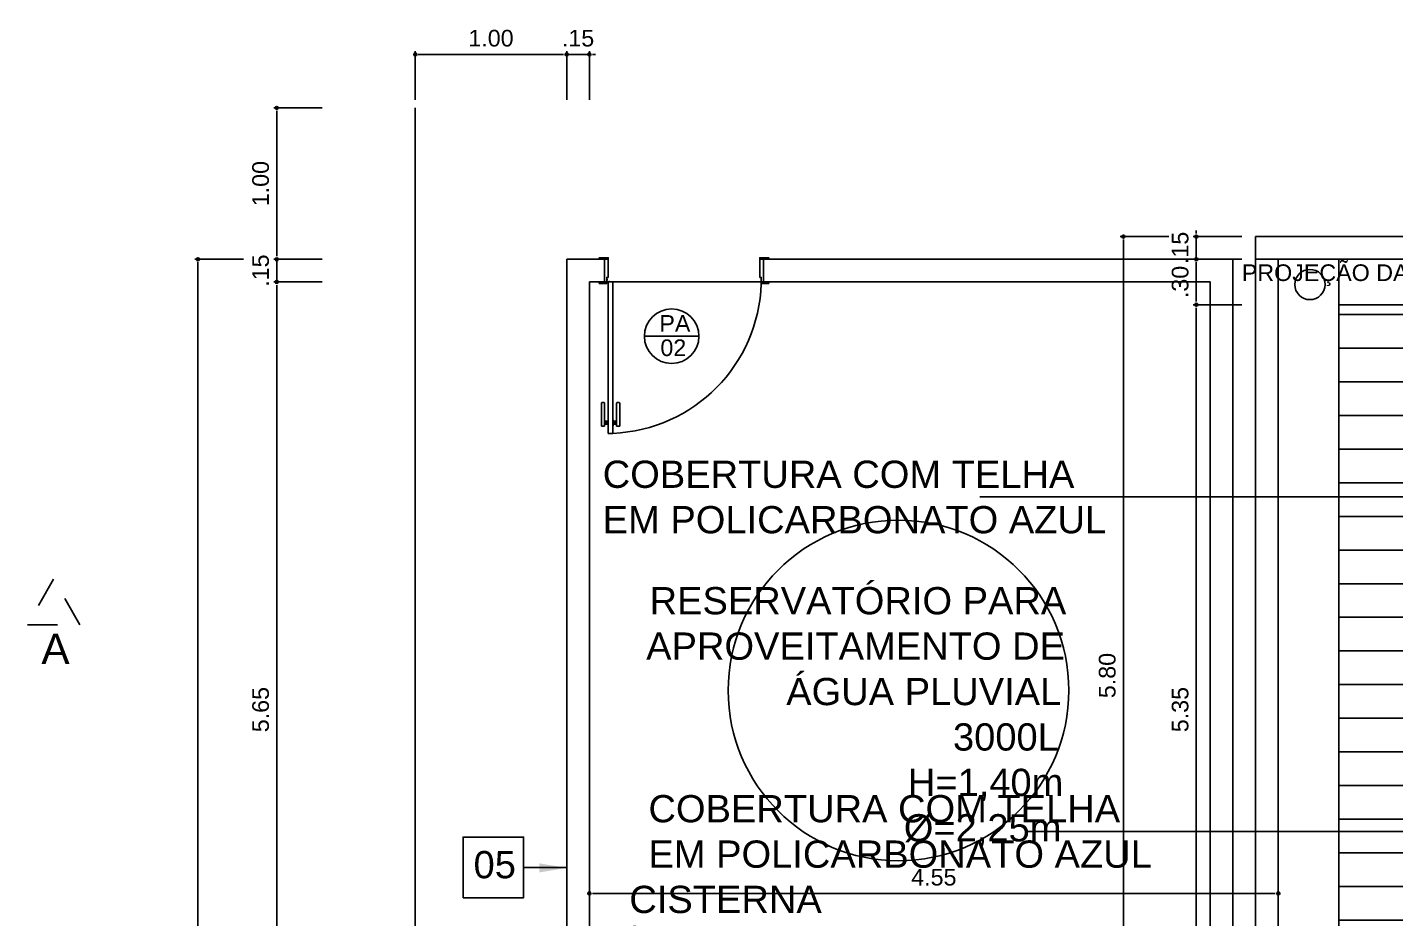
# Model space of a CAD drawing. Header units: millimetres. Extents: x 2125 to 3408, y 1171 to 1686.
# Drawn here: x 3355.21 to 3364.25, y 1530.67 to 1536.56 of the extents above; entities that cross this region are included whole.
import ezdxf

# ---------------------------------------------------------------- set-up
doc = ezdxf.new("R2010")
doc.units = ezdxf.units.MM
doc.linetypes.add('CONTORNO_QUADRO_T', pattern=[0.35, 0.2, -0.15])
for name, color, linetype in [('CALHA', 2, 'Continuous'), ('CALÇADA', 252, 'Continuous'), ('cobertura', 1, 'Continuous'), ('cotas', 7, 'Continuous'), ('ESQUADRIAS', 7, 'Continuous'), ('Esquadrias portas', 7, 'Continuous'), ('LAYOUT', 7, 'Continuous'), ('Layout_Equipamentos', 7, 'Continuous'), ('linha de corte', 1, 'Continuous'), ('PAREDE', 4, 'Continuous'), ('PAREDES', 4, 'Continuous'), ('RUFO', 3, 'Continuous'), ('soleira piso', 7, 'Continuous'), ('TEXTO01', 7, 'Continuous'), ('TEXTO02', 3, 'Continuous'), ('TEXTO03', 2, 'Continuous')]:
    doc.layers.add(name, color=color, linetype=linetype)
doc.styles.add('ROMANS', font='arial.ttf')
doc.styles.get("Standard").update_dxf_attribs({"font": 'arial.ttf'})
doc.styles.add('TEXTO1', font='swissko.ttf', dxfattribs={"width": 0.6, "height": 0.1})
doc.dimstyles.new('ESCALA75', dxfattribs={"dimtxt": 0.11, "dimasz": 0.02, "dimexe": 0.02, "dimexo": 0.04, "dimgap": 0.05, "dimtad": 1, "dimzin": 4, "dimdsep": 46, "dimtxsty": 'ROMANS', "dimblk1": 'PPC', "dimblk2": 'PPC', "dimsah": 1, "dimcen": 0.02, "dimclrd": 7, "dimclre": 7, "dimclrt": 3, "dimazin": 1, "dimtfac": 1, "dimtix": 1, "dimtmove": 0, "dimatfit": 3, "dimldrblk": 'PPC', "dimfxl": 0, "dimtolj": 1, "dimtzin": 12, "dimarcsym": 0})

# ---------------------------------------------------------------- blocks, each defined once
blk = doc.blocks.new('PPC')
at = {"color": 2}
blk.add_circle((0, 0), 0.5, dxfattribs=at)
blk = doc.blocks.new('*D1162')
at = {"layer": 'cotas', "color": 7, "lineweight": -2, "transparency": 16777216}
for p, q in [((3356.8565, 1535.051), (3356.8565, 1535.071)), ((3357.1565, 1535.031), (3356.8365, 1535.031)), ((3356.8565, 1535.031), (3356.8565, 1534.881)), ((3357.1565, 1534.881), (3356.8365, 1534.881)), ((3356.8565, 1534.861), (3356.8565, 1534.841))]:
    blk.add_line(p, q, dxfattribs=at)
at = {"layer": 'DEFPOINTS', "color": 0, "transparency": 16777216}
for p in [(3357.3361, 1535.031), (3356.8565, 1534.881), (3357.4861, 1534.881)]:
    blk.add_point(p, dxfattribs=at)
at = {"layer": 'cotas', "color": 7, "lineweight": -2, "transparency": 16777216, "xscale": 0.02, "yscale": 0.02, "zscale": 0.02}
for p, rotation in [((3356.8565, 1535.031), 270), ((3356.8565, 1534.881), 90)]:
    blk.add_blockref('PPC', p, dxfattribs=dict(at, rotation=rotation))
at = {"layer": 'cotas', "color": 3, "transparency": 16777216, "insert": (3356.7503, 1534.956), "char_height": 0.11, "attachment_point": 5, "rotation": 90, "style": 'ROMANS'}
blk.add_mtext('\\A1;.15', dxfattribs=at)
blk = doc.blocks.new('*D1200')
at = {"layer": 'cotas', "color": 7, "lineweight": -2, "transparency": 16777216}
for p, q in [((3358.7714, 1536.0848), (3358.7714, 1536.4048)), ((3358.9214, 1536.0848), (3358.9214, 1536.4048)), ((3358.7514, 1536.3848), (3358.7314, 1536.3848)), ((3358.9214, 1536.3848), (3358.7714, 1536.3848)), ((3358.9414, 1536.3848), (3358.9614, 1536.3848))]:
    blk.add_line(p, q, dxfattribs=at)
at = {"layer": 'DEFPOINTS', "color": 0, "transparency": 16777216}
for p in [(3358.7714, 1536.3848), (3358.7714, 1535.5948), (3358.9214, 1535.4448)]:
    blk.add_point(p, dxfattribs=at)
at = {"layer": 'cotas', "color": 7, "lineweight": -2, "transparency": 16777216, "xscale": 0.02, "yscale": 0.02, "zscale": 0.02}
blk.add_blockref('PPC', (3358.7714, 1536.3848), dxfattribs=at)
at = {"layer": 'cotas', "color": 7, "lineweight": -2, "transparency": 16777216, "xscale": 0.02, "yscale": 0.02, "zscale": 0.02, "rotation": 180}
blk.add_blockref('PPC', (3358.9214, 1536.3848), dxfattribs=at)
at = {"layer": 'cotas', "color": 3, "transparency": 16777216, "insert": (3358.8464, 1536.491), "char_height": 0.11, "attachment_point": 5, "style": 'ROMANS'}
blk.add_mtext('\\A1;.15', dxfattribs=at)
blk = doc.blocks.new('new block2')
at = {"layer": 'ESQUADRIAS', "color": 3, "linetype": 'Continuous'}
for p, q in [((-0.135, 0.9598), (-0.135, 1.1115)), ((-0.115, 1.1115), (-0.115, 0.9598)), ((-0.092, 1.07), (-0.092, 1.11)), ((-0.058, 1.07), (-0.058, 1.11)), ((-0.035, 1.1115), (-0.035, 0.9598)), ((-0.015, 0.9598), (-0.015, 1.1115)), ((-0.1185, 0.9568), (-0.1325, 0.9568)), ((-0.0315, 0.9568), (-0.0175, 0.9568))]:
    blk.add_line(p, q, dxfattribs=at)
at = {"layer": 'ESQUADRIAS', "color": 3}
for p, q in [((-0.115, 1.1115), (-0.135, 1.1115)), ((-0.115, 1.1), (-0.092, 1.1)), ((-0.115, 1.09), (-0.092, 1.09)), ((-0.092, 1.11), (-0.09, 1.11)), ((-0.058, 1.11), (-0.06, 1.11)), ((-0.035, 1.1), (-0.058, 1.1)), ((-0.035, 1.09), (-0.058, 1.09)), ((-0.035, 1.1115), (-0.015, 1.1115)), ((-0.115, 1.08), (-0.092, 1.08)), ((-0.092, 1.07), (-0.09, 1.07)), ((-0.058, 1.07), (-0.06, 1.07)), ((-0.035, 1.08), (-0.058, 1.08))]:
    blk.add_line(p, q, dxfattribs=at)
at = {"layer": 'ESQUADRIAS', "color": 2}
for p, q in [((-0.09, 1.16), (-0.09, 0.16)), ((-0.09, 1.16), (-0.06, 1.16)), ((-0.06, 0.16), (-0.06, 1.16)), ((-0.09, 0.16), (-0.06, 0.16))]:
    blk.add_line(p, q, dxfattribs=at)
at = {"layer": 'ESQUADRIAS'}
for p, q in [((-0.0665, 0.1585), (-0.0635, 0.1585)), ((-0.0515, 0.1435), (-0.0515, 0.1465))]:
    blk.add_line(p, q, dxfattribs=at)
at = {"layer": 'ESQUADRIAS', "color": 3}
for points in [[(-1.12, 0.17), (-1.07, 0.17), (-1.07, 0.16), (-1.12, 0.16)], [(-0.05, 0.17), (0, 0.17), (0, 0.16), (-0.05, 0.16)], [(-1.12, 0.01), (-1.06, 0.01), (-1.06, 0), (-1.12, 0)], [(-0.06, 0.01), (-0.035, 0.01), (0, 0.01), (0, 0), (-0.06, 0)]]:
    blk.add_lwpolyline(points, close=True, dxfattribs=at)
at = {"layer": 'ESQUADRIAS', "color": 2}
for points in [[(-1.06, 0.13), (-1.07, 0.13), (-1.07, 0.16), (-1.085, 0.16), (-1.085, 0.01), (-1.06, 0.01)], [(-0.06, 0.13), (-0.05, 0.13), (-0.05, 0.16), (-0.035, 0.16), (-0.035, 0.01), (-0.06, 0.01)]]:
    blk.add_lwpolyline(points, close=True, dxfattribs=at)
at = {"layer": 'ESQUADRIAS', "color": 1}
for points in [[(-0.0545, 0.159, -0.236068), (-0.0525, 0.16), (-0.055, 0.16), (-0.075, 0.16), (-0.075, 0.159)], [(-0.051, 0.1555, 0.236068), (-0.05, 0.1575), (-0.05, 0.155), (-0.05, 0.135), (-0.051, 0.135)]]:
    blk.add_lwpolyline(points, format="xyb", close=True, dxfattribs=at)
at = {"layer": 'ESQUADRIAS'}
for points in [[(-0.0675, 0.1577), (-0.0665, 0.1585), (-0.0665, 0.159)], [(-0.0654, 0.1577), (-0.0654, 0.1575), (-0.0675, 0.1575), (-0.0675, 0.1577), (-0.0625, 0.1577), (-0.0625, 0.1575), (-0.0646, 0.1575), (-0.0646, 0.1577)], [(-0.0625, 0.1577), (-0.0635, 0.1585), (-0.0635, 0.159)], [(-0.0523, 0.1446), (-0.0525, 0.1446), (-0.0525, 0.1425), (-0.0523, 0.1425), (-0.0523, 0.1475), (-0.0525, 0.1475), (-0.0525, 0.1454), (-0.0523, 0.1454)], [(-0.0523, 0.1475), (-0.0515, 0.1465), (-0.051, 0.1465)], [(-0.0523, 0.1425), (-0.0515, 0.1435), (-0.051, 0.1435)]]:
    blk.add_lwpolyline(points, dxfattribs=at)
at = {"layer": 'ESQUADRIAS', "color": 1}
blk.add_circle((-0.0525, 0.1575), 0.0025, dxfattribs=at)
at = {"layer": 'ESQUADRIAS', "color": 3, "linetype": 'Continuous'}
for centre, start, end in [((-0.132, 0.9598), 180, 260.53768), ((-0.118, 0.9598), 260.53768, 360), ((-0.032, 0.9598), 180, 279.46232), ((-0.018, 0.9598), 279.46232, 0)]:
    blk.add_arc(centre, 0.003, start, end, dxfattribs=at)
at = {"layer": 'Esquadrias portas'}
blk.add_arc((-0.0469, 0.1373), 1.0236, 92.41211, 178.17437, dxfattribs=at)
blk = doc.blocks.new('*D1249')
at = {"layer": 'cotas', "color": 7, "lineweight": -2, "transparency": 16777216}
for p, q in [((3357.7714, 1536.0848), (3357.7714, 1536.4048)), ((3358.7714, 1536.0848), (3358.7714, 1536.4048)), ((3358.7514, 1536.3848), (3357.7914, 1536.3848))]:
    blk.add_line(p, q, dxfattribs=at)
at = {"layer": 'DEFPOINTS', "color": 0, "transparency": 16777216}
for p in [(3357.7714, 1536.3848), (3357.7714, 1535.031), (3358.7714, 1535.031)]:
    blk.add_point(p, dxfattribs=at)
at = {"layer": 'cotas', "color": 7, "lineweight": -2, "transparency": 16777216, "xscale": 0.02, "yscale": 0.02, "zscale": 0.02, "rotation": 180}
blk.add_blockref('PPC', (3357.7714, 1536.3848), dxfattribs=at)
at = {"layer": 'cotas', "color": 7, "lineweight": -2, "transparency": 16777216, "xscale": 0.02, "yscale": 0.02, "zscale": 0.02}
blk.add_blockref('PPC', (3358.7714, 1536.3848), dxfattribs=at)
at = {"layer": 'cotas', "color": 3, "transparency": 16777216, "insert": (3358.2714, 1536.491), "char_height": 0.11, "attachment_point": 5, "style": 'ROMANS'}
blk.add_mtext('\\A1;1.00', dxfattribs=at)
blk = doc.blocks.new('*D1202')
at = {"layer": 'cotas', "color": 7, "lineweight": -2, "transparency": 16777216}
for p, q in [((3357.1565, 1534.881), (3356.8365, 1534.881)), ((3356.8565, 1534.861), (3356.8565, 1529.251)), ((3357.1565, 1529.231), (3356.8365, 1529.231))]:
    blk.add_line(p, q, dxfattribs=at)
at = {"layer": 'DEFPOINTS', "color": 0, "transparency": 16777216}
for p in [(3357.4861, 1534.881), (3356.8565, 1529.231), (3357.4861, 1529.231)]:
    blk.add_point(p, dxfattribs=at)
at = {"layer": 'cotas', "color": 7, "lineweight": -2, "transparency": 16777216, "xscale": 0.02, "yscale": 0.02, "zscale": 0.02}
for p, rotation in [((3356.8565, 1534.881), 90), ((3356.8565, 1529.231), 270)]:
    blk.add_blockref('PPC', p, dxfattribs=dict(at, rotation=rotation))
at = {"layer": 'cotas', "color": 3, "transparency": 16777216, "insert": (3356.7503, 1532.056), "char_height": 0.11, "attachment_point": 5, "rotation": 90, "style": 'ROMANS'}
blk.add_mtext('\\A1;5.65', dxfattribs=at)
blk = doc.blocks.new('*D1204')
at = {"layer": 'cotas', "color": 7, "lineweight": -2, "transparency": 16777216}
for p, q in [((3357.1565, 1536.031), (3356.8365, 1536.031)), ((3356.8565, 1535.051), (3356.8565, 1536.011)), ((3357.1565, 1535.031), (3356.8365, 1535.031))]:
    blk.add_line(p, q, dxfattribs=at)
at = {"layer": 'DEFPOINTS', "color": 0, "transparency": 16777216}
for p in [(3356.8565, 1536.031), (3357.3361, 1536.031), (3357.3361, 1535.031)]:
    blk.add_point(p, dxfattribs=at)
at = {"layer": 'cotas', "color": 7, "lineweight": -2, "transparency": 16777216, "xscale": 0.02, "yscale": 0.02, "zscale": 0.02}
for p, rotation in [((3356.8565, 1536.031), 90), ((3356.8565, 1535.031), 270)]:
    blk.add_blockref('PPC', p, dxfattribs=dict(at, rotation=rotation))
at = {"layer": 'cotas', "color": 3, "transparency": 16777216, "insert": (3356.7503, 1535.531), "char_height": 0.11, "attachment_point": 5, "rotation": 90, "style": 'ROMANS'}
blk.add_mtext('\\A1;1.00', dxfattribs=at)
blk = doc.blocks.new('*D1205')
at = {"layer": 'DEFPOINTS', "color": 0, "linetype": 'Continuous', "transparency": 16777216}
for p in [(3356.3361, 1535.031), (3357.3361, 1535.031), (3357.3361, 1519.631)]:
    blk.add_point(p, dxfattribs=at)
at = {"layer": 'PAREDE', "color": 7, "linetype": 'Continuous', "lineweight": -2, "transparency": 16777216}
for p, q in [((3356.6361, 1535.031), (3356.3161, 1535.031)), ((3356.3361, 1519.651), (3356.3361, 1535.011)), ((3356.6361, 1519.631), (3356.3161, 1519.631))]:
    blk.add_line(p, q, dxfattribs=at)
at = {"layer": 'PAREDE', "color": 7, "linetype": 'Continuous', "lineweight": -2, "transparency": 16777216, "xscale": 0.02, "yscale": 0.02, "zscale": 0.02}
for p, rotation in [((3356.3361, 1535.031), 90), ((3356.3361, 1519.631), 270)]:
    blk.add_blockref('PPC', p, dxfattribs=dict(at, rotation=rotation))
at = {"layer": 'PAREDE', "color": 3, "linetype": 'Continuous', "transparency": 16777216, "insert": (3356.23, 1527.331), "char_height": 0.11, "attachment_point": 5, "rotation": 90, "style": 'ROMANS'}
blk.add_mtext('\\A1;15.40', dxfattribs=at)
blk = doc.blocks.new('*D1297')
at = {"layer": 'cotas', "color": 7, "lineweight": -2, "transparency": 16777216}
for p, q in [((3358.9214, 1530.542), (3358.9214, 1530.862)), ((3358.9414, 1530.842), (3363.4514, 1530.842)), ((3363.4714, 1530.542), (3363.4714, 1530.862))]:
    blk.add_line(p, q, dxfattribs=at)
at = {"layer": 'DEFPOINTS', "color": 0, "transparency": 16777216}
for p in [(3363.4714, 1530.842), (3358.9214, 1529.0709), (3363.4714, 1529.0709)]:
    blk.add_point(p, dxfattribs=at)
at = {"layer": 'cotas', "color": 7, "lineweight": -2, "transparency": 16777216, "xscale": 0.02, "yscale": 0.02, "zscale": 0.02, "rotation": 180}
blk.add_blockref('PPC', (3358.9214, 1530.842), dxfattribs=at)
at = {"layer": 'cotas', "color": 7, "lineweight": -2, "transparency": 16777216, "xscale": 0.02, "yscale": 0.02, "zscale": 0.02}
blk.add_blockref('PPC', (3363.4714, 1530.842), dxfattribs=at)
at = {"layer": 'cotas', "color": 3, "transparency": 16777216, "insert": (3361.1964, 1530.9479), "char_height": 0.11, "attachment_point": 5, "style": 'ROMANS'}
blk.add_mtext('\\A1;4.55', dxfattribs=at)
blk = doc.blocks.new('*D1354')
at = {"layer": 'cotas', "color": 7, "lineweight": -2, "transparency": 16777216}
for p, q in [((3362.9296, 1535.201), (3362.9296, 1535.221)), ((3363.2296, 1535.181), (3362.9096, 1535.181)), ((3362.9296, 1535.181), (3362.9296, 1535.031)), ((3363.2296, 1535.031), (3362.9096, 1535.031)), ((3362.9296, 1535.011), (3362.9296, 1534.991))]:
    blk.add_line(p, q, dxfattribs=at)
at = {"layer": 'DEFPOINTS', "color": 0, "transparency": 16777216}
for p in [(3363.3214, 1535.181), (3362.9296, 1535.031), (3363.4714, 1535.031)]:
    blk.add_point(p, dxfattribs=at)
at = {"layer": 'cotas', "color": 7, "lineweight": -2, "transparency": 16777216, "xscale": 0.02, "yscale": 0.02, "zscale": 0.02}
for p, rotation in [((3362.9296, 1535.181), 270), ((3362.9296, 1535.031), 90)]:
    blk.add_blockref('PPC', p, dxfattribs=dict(at, rotation=rotation))
at = {"layer": 'cotas', "color": 3, "transparency": 16777216, "insert": (3362.8235, 1535.106), "char_height": 0.11, "attachment_point": 5, "rotation": 90, "style": 'ROMANS'}
blk.add_mtext('\\A1;.15', dxfattribs=at)
blk = doc.blocks.new('*D1355')
at = {"layer": 'cotas', "color": 7, "lineweight": -2, "transparency": 16777216}
for p, q in [((3363.2296, 1535.031), (3362.9096, 1535.031)), ((3362.9296, 1535.011), (3362.9296, 1534.751)), ((3363.2296, 1534.731), (3362.9096, 1534.731))]:
    blk.add_line(p, q, dxfattribs=at)
at = {"layer": 'DEFPOINTS', "color": 0, "transparency": 16777216}
for p in [(3363.4714, 1535.031), (3362.9296, 1534.731), (3363.8714, 1534.731)]:
    blk.add_point(p, dxfattribs=at)
at = {"layer": 'cotas', "color": 7, "lineweight": -2, "transparency": 16777216, "xscale": 0.02, "yscale": 0.02, "zscale": 0.02}
for p, rotation in [((3362.9296, 1535.031), 90), ((3362.9296, 1534.731), 270)]:
    blk.add_blockref('PPC', p, dxfattribs=dict(at, rotation=rotation))
at = {"layer": 'cotas', "color": 3, "transparency": 16777216, "insert": (3362.8234, 1534.881), "char_height": 0.11, "attachment_point": 5, "rotation": 90, "style": 'ROMANS'}
blk.add_mtext('\\A1;.30', dxfattribs=at)
blk = doc.blocks.new('*D1356')
at = {"layer": 'cotas', "color": 7, "lineweight": -2, "transparency": 16777216}
for p, q in [((3363.2296, 1534.731), (3362.9096, 1534.731)), ((3362.9296, 1534.711), (3362.9296, 1529.401)), ((3363.2296, 1529.381), (3362.9096, 1529.381))]:
    blk.add_line(p, q, dxfattribs=at)
at = {"layer": 'DEFPOINTS', "color": 0, "transparency": 16777216}
for p in [(3363.8714, 1534.731), (3362.9296, 1529.381), (3363.3214, 1529.381)]:
    blk.add_point(p, dxfattribs=at)
at = {"layer": 'cotas', "color": 7, "lineweight": -2, "transparency": 16777216, "xscale": 0.02, "yscale": 0.02, "zscale": 0.02}
for p, rotation in [((3362.9296, 1534.731), 90), ((3362.9296, 1529.381), 270)]:
    blk.add_blockref('PPC', p, dxfattribs=dict(at, rotation=rotation))
at = {"layer": 'cotas', "color": 3, "transparency": 16777216, "insert": (3362.8234, 1532.056), "char_height": 0.11, "attachment_point": 5, "rotation": 90, "style": 'ROMANS'}
blk.add_mtext('\\A1;5.35', dxfattribs=at)
blk = doc.blocks.new('*D1357')
at = {"layer": 'cotas', "color": 7, "lineweight": -2, "transparency": 16777216}
for p, q in [((3362.748, 1535.181), (3362.428, 1535.181)), ((3362.448, 1535.161), (3362.448, 1529.401)), ((3362.748, 1529.381), (3362.428, 1529.381))]:
    blk.add_line(p, q, dxfattribs=at)
at = {"layer": 'DEFPOINTS', "color": 0, "transparency": 16777216}
for p in [(3363.3214, 1535.181), (3362.448, 1529.381), (3363.3214, 1529.381)]:
    blk.add_point(p, dxfattribs=at)
at = {"layer": 'cotas', "color": 7, "lineweight": -2, "transparency": 16777216, "xscale": 0.02, "yscale": 0.02, "zscale": 0.02}
for p, rotation in [((3362.448, 1535.181), 90), ((3362.448, 1529.381), 270)]:
    blk.add_blockref('PPC', p, dxfattribs=dict(at, rotation=rotation))
at = {"layer": 'cotas', "color": 3, "transparency": 16777216, "insert": (3362.3419, 1532.281), "char_height": 0.11, "attachment_point": 5, "rotation": 90, "style": 'ROMANS'}
blk.add_mtext('\\A1;5.80', dxfattribs=at)

msp = doc.modelspace()

# ---------------------------------------------------------------- hatches: boundary and pattern name
at = {"layer": 'cobertura'}
h = msp.add_hatch(dxfattribs=at)
h.set_pattern_fill('ANSI31', color=256, scale=0.07, angle=315)
h.set_pattern_definition([(0, (1004.02428, 690.56013), (7e-17, 0.22225), [])])
h.paths.add_polyline_path([(3367.5144, 1528.038), (3367.5144, 1526.7881), (3366.8783, 1527.413)], flags=16)
h.paths.add_polyline_path([(3367.0618, 1527.2573), (3367.5061, 1527.2573), (3367.5061, 1527.541), (3367.0618, 1527.541)], flags=8)
h.paths.add_polyline_path([(3366.4123, 1531.481), (3369.6214, 1531.481), (3369.6214, 1529.731), (3366.4123, 1529.731)])
h.paths.add_polyline_path([(3364.8714, 1529.731), (3364.8714, 1531.481), (3366.4123, 1531.481), (3366.4123, 1529.731)])
h.paths.add_polyline_path([(3366.4123, 1532.6166), (3366.4123, 1534.231), (3369.6214, 1534.231), (3369.6214, 1532.6166)])
h.paths.add_polyline_path([(3372.5464, 1534.731), (3363.8714, 1534.731), (3363.8714, 1528.831), (3359.4714, 1528.831), (3359.4714, 1526.131), (3361.0214, 1526.131), (3361.0214, 1523.031), (3359.4714, 1523.031), (3359.4714, 1520.231), (3372.1714, 1520.231), (3372.1714, 1526.031), (3372.5464, 1526.031)])
h.paths.add_polyline_path([(3364.8714, 1534.231), (3366.4123, 1534.231), (3366.4123, 1532.6166), (3364.8714, 1532.6166)])

# ---------------------------------------------------------------- linework, layer by layer
for p, q in [((3363.8714, 1534.731), (3370.6214, 1534.731)), ((3358.4872, 1531.0133), (3358.7691, 1531.0133))]:
    msp.add_line(p, q)
msp.add_lwpolyline([(3358.0872, 1530.8133), (3358.0872, 1531.2133), (3358.4872, 1531.2133), (3358.4872, 1530.8133)], close=True)
msp.add_circle((3363.6801, 1534.8643), 0.1)
at = {"layer": 'CALHA'}
msp.add_line((3363.8714, 1528.831), (3363.8714, 1534.731), dxfattribs=at)
at = {"layer": 'CALÇADA'}
msp.add_line((3357.7714, 1536.031), (3357.7714, 1518.631), dxfattribs=at)
at = {"layer": 'LAYOUT'}
msp.add_solid([(3358.5914, 1531.0401), (3358.7714, 1531.0101), (3358.5914, 1530.9801)], dxfattribs=at)
at = {"layer": 'Layout_Equipamentos'}
msp.add_circle((3360.9631, 1532.1823), 1.125, dxfattribs=at)
at = {"layer": 'linha de corte', "linetype": 'CONTORNO_QUADRO_T'}
msp.add_lwpolyline([(3355.3825, 1532.9166), (3355.2093, 1532.6166), (3355.5557, 1532.6166)], close=True, dxfattribs=at)
at = {"layer": 'PAREDE'}
for p, q in [((3358.7714, 1535.031), (3358.7714, 1525.431)), ((3358.9864, 1535.031), (3358.7714, 1535.031)), ((3363.1714, 1535.031), (3360.1064, 1535.031)), ((3363.1714, 1535.031), (3363.1714, 1529.231)), ((3358.9214, 1534.881), (3358.9214, 1529.231)), ((3358.9864, 1534.881), (3358.9214, 1534.881)), ((3363.0214, 1534.881), (3360.1064, 1534.881)), ((3363.0214, 1534.881), (3363.0214, 1529.231)), ((3363.1714, 1534.881), (3363.1714, 1529.231))]:
    msp.add_line(p, q, dxfattribs=at)
at = {"layer": 'PAREDES'}
msp.add_lwpolyline([(3372.6214, 1519.781), (3358.9214, 1519.781), (3358.9214, 1523.581), (3360.4714, 1523.581), (3360.4714, 1525.581), (3358.9214, 1525.581), (3358.9214, 1529.381), (3363.1714, 1529.381), (3363.3214, 1529.381), (3363.3214, 1535.181), (3403.7214, 1535.181), (3403.7214, 1525.981), (3400.8714, 1525.981), (3400.8714, 1527.431), (3391.9214, 1527.431), (3391.9214, 1519.781), (3382.7714, 1519.781), (3382.7714, 1525.581), (3372.6214, 1525.581), (3372.6214, 1519.781)], dxfattribs=at)
msp.add_lwpolyline([(3372.4714, 1519.931), (3359.0714, 1519.931), (3359.0714, 1523.431), (3360.6214, 1523.431), (3360.6214, 1525.731), (3359.0714, 1525.731), (3359.0714, 1529.231), (3363.1714, 1529.231), (3363.4714, 1529.231), (3363.4714, 1535.031), (3403.5714, 1535.031), (3403.5714, 1526.131), (3401.0214, 1526.131), (3401.0214, 1527.581), (3391.7714, 1527.581), (3391.7714, 1519.931), (3382.9214, 1519.931), (3382.9214, 1525.731), (3372.4714, 1525.731)], close=True, dxfattribs=at)
at = {"layer": 'RUFO'}
for p, q in [((3363.8714, 1534.731), (3363.8714, 1535.031)), ((3372.5464, 1534.731), (3363.8714, 1534.731))]:
    msp.add_line(p, q, dxfattribs=at)
at = {"layer": 'soleira piso'}
msp.add_line((3360.0564, 1534.881), (3359.0764, 1534.881), dxfattribs=at)
at = {"layer": 'TEXTO01', "linetype": 'CONTORNO_QUADRO_T'}
msp.add_line((3370.1714, 1535.031), (3363.1714, 1535.031), dxfattribs=at)
at = {"layer": 'TEXTO01'}
msp.add_line((3359.2843, 1534.5227), (3359.645, 1534.5227), dxfattribs=at)
msp.add_circle((3359.4647, 1534.5227), 0.1804, dxfattribs=at)
at = {"layer": 'TEXTO03', "ltscale": 0.0001}
for p, q in [((3365.0233, 1533.4607), (3361.5012, 1533.4607)), ((3365.3255, 1531.2513), (3361.8035, 1531.2513))]:
    msp.add_line(p, q, dxfattribs=at)

# ---------------------------------------------------------------- block references
at = {"layer": 'TEXTO01', "rotation": 180}
msp.add_blockref('new block2', (3358.9864, 1535.041), dxfattribs=at)

# ---------------------------------------------------------------- texts
at = {"layer": 'linha de corte', "ltscale": 0.0001, "insert": (3355.3019, 1532.5577), "char_height": 0.12, "width": 0.619452, "attachment_point": 1, "style": 'TEXTO1'}
msp.add_mtext('{\\fSansSerif|b0|i0|c2|p2;\\H1.6667x;\\W1;A}', dxfattribs=at)
at = {"layer": 'TEXTO01', "ltscale": 0.0001, "attachment_point": 1, "style": 'TEXTO1'}
for s, insert, char_height, width in [('{\\fSansSerif|b0|i0|c2|p2;\\W1;PROJEÇÃO DA COBERTURA}', (3363.2304, 1534.9974), 0.11, 2.120443), ('{\\fSansSerif|b0|i0|c2|p2;\\W1;PA}', (3359.3836, 1534.6622), 0.11, 0.330365), ('{\\fSansSerif|b0|i0|c2|p2;\\W1;02}', (3359.3903, 1534.5015), 0.11, 0.330365), ('\\pi0.91626;{\\fSansSerif|b0|i0|c2|p2;\\H1.5x;\\W1;\\C2;RESERVATÓRIO PARA\\P\\pi0.89378;APROVEITAMENTO DE\\P\\pi1.8187;ÁGUA PLUVIAL\\P\\pi2.9202;3000L\\P\\pi2.6219;H=1,40m\\P\\pi2.5954;Ø=2,25m}', (3358.4026, 1532.8654), 0.12, 3.924602)]:
    msp.add_mtext(s, dxfattribs=dict(at, insert=insert, char_height=char_height, width=width))
at = {"layer": 'TEXTO02', "ltscale": 0.0001, "char_height": 0.18, "attachment_point": 1}
for s, insert in [('{\\C2;COBERTURA COM TELHA \\PEM POLICARBONATO AZUL}', (3359.0093, 1533.7007)), ('{\\C2;COBERTURA COM TELHA \\PEM POLICARBONATO AZUL}', (3359.3115, 1531.4913)), ('05', (3358.1564, 1531.1215))]:
    msp.add_mtext(s, dxfattribs=dict(at, insert=insert))
at = {"layer": 'TEXTO03', "ltscale": 0.0001, "insert": (3358.0051, 1530.892), "char_height": 0.12, "width": 3.592802, "attachment_point": 1, "style": 'TEXTO1'}
msp.add_mtext('\\pi1.1799;{\\fSansSerif|b0|i0|c2|p2;\\H1.5x;\\W1;\\C2;CISTERNA\\P\\pi1.132;\\H0.77777x;\\C3;ÁREA: 23.17m²}', dxfattribs=at)

# ---------------------------------------------------------------- dimensions: what is measured, and where the dimension line sits
at = {"layer": 'cotas'}
for base, p1, p2, picture, middle in [((3357.7714, 1536.3848), (3358.7714, 1535.031), (3357.7714, 1535.031), '*D1249', (3358.2714, 1536.491)), ((3363.4714, 1530.842), (3358.9214, 1529.0709), (3363.4714, 1529.0709), '*D1297', (3361.1964, 1530.9479))]:
    dim = msp.add_linear_dim(base=base, p1=p1, p2=p2, dimstyle='ESCALA75', dxfattribs=at)
    dim.commit()
    dim.dimension.update_dxf_attribs({"geometry": picture, "text_midpoint": middle})
dim = msp.add_linear_dim(base=(3358.7714, 1536.3848), p1=(3358.9214, 1535.4448), p2=(3358.7714, 1535.5948), dimstyle='ESCALA75', override={"dimtmove": 1}, dxfattribs=at)
dim.commit()
dim.dimension.update_dxf_attribs({"geometry": '*D1200', "text_midpoint": (3358.8464, 1536.491)})
for base, p1, p2, picture, middle in [((3356.8565, 1536.031), (3357.3361, 1535.031), (3357.3361, 1536.031), '*D1204', (3356.7503, 1535.531)), ((3362.9296, 1535.031), (3363.3214, 1535.181), (3363.4714, 1535.031), '*D1354', (3362.8235, 1535.106)), ((3362.448, 1529.381), (3363.3214, 1535.181), (3363.3214, 1529.381), '*D1357', (3362.3419, 1532.281)), ((3356.8565, 1534.881), (3357.3361, 1535.031), (3357.4861, 1534.881), '*D1162', (3356.7503, 1534.956)), ((3362.9296, 1534.731), (3363.4714, 1535.031), (3363.8714, 1534.731), '*D1355', (3362.8234, 1534.881)), ((3356.8565, 1529.231), (3357.4861, 1534.881), (3357.4861, 1529.231), '*D1202', (3356.7503, 1532.056)), ((3362.9296, 1529.381), (3363.8714, 1534.731), (3363.3214, 1529.381), '*D1356', (3362.8234, 1532.056))]:
    dim = msp.add_linear_dim(base=base, p1=p1, p2=p2, angle=90, dimstyle='ESCALA75', dxfattribs=at)
    dim.commit()
    dim.dimension.update_dxf_attribs({"geometry": picture, "text_midpoint": middle})
at = {"layer": 'PAREDE', "linetype": 'Continuous'}
dim = msp.add_linear_dim(base=(3356.3361, 1535.031), p1=(3357.3361, 1519.631), p2=(3357.3361, 1535.031), angle=90, dimstyle='ESCALA75', dxfattribs=at)
dim.commit()
dim.dimension.update_dxf_attribs({"geometry": '*D1205', "text_midpoint": (3356.23, 1527.331)})

doc.saveas('drawing.dxf')
